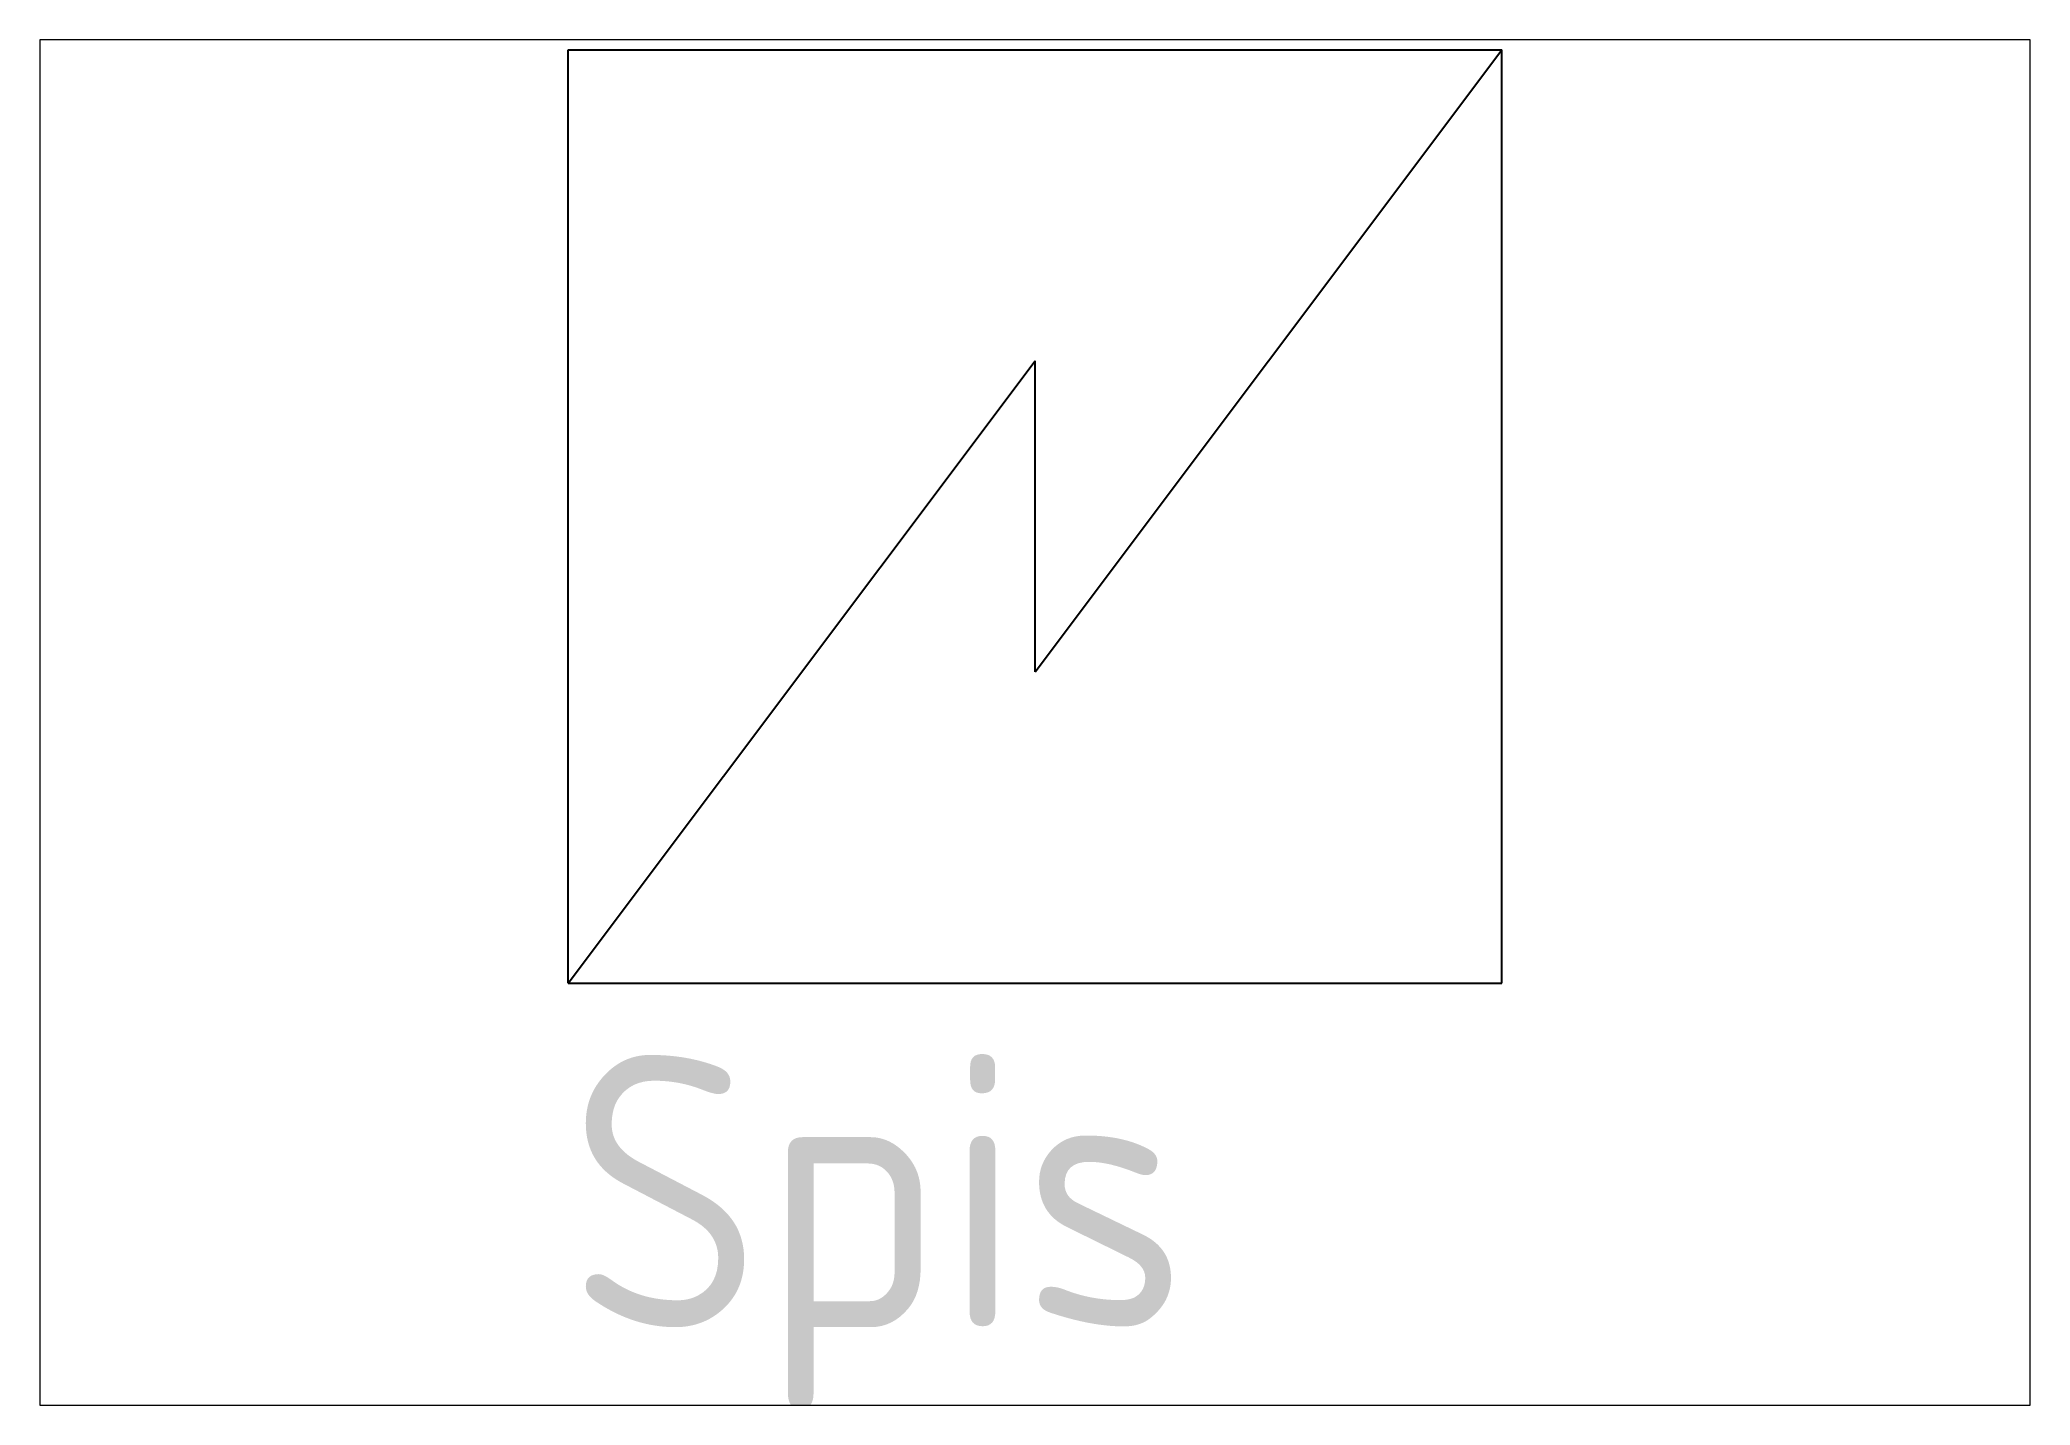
# Paper-space layout 'Layout1' of a CAD drawing. Header units: millimetres. Extents: x 29 to 260, y 20 to 178.
# The model-space entities are those that its viewports show. They can reach past a viewport. Long polylines and large blocks are cut down to what shows.
import ezdxf

# ---------------------------------------------------------------- set-up
doc = ezdxf.new("R2010")
doc.units = ezdxf.units.MM
doc.header["$LTSCALE"] = 50
doc.styles.add('ISO', font='isocp.shx')

# ---------------------------------------------------------------- blocks, each defined once
blk = doc.blocks.new('*U7')
at = {"linetype": 'Continuous', "lineweight": 25}
for p, q in [((-44322.3, 15760.2), (-44322.3, 16360.2)), ((-44322.3, 16360.2), (-43722.3, 16360.2)), ((-44022.3, 15960.2), (-43722.3, 16360.2)), ((-43722.3, 15760.2), (-43722.3, 16360.2)), ((-44322.3, 15760.2), (-44022.3, 16160.2)), ((-44022.3, 15960.2), (-44022.3, 16160.2)), ((-44322.3, 15760.2), (-43722.3, 15760.2))]:
    blk.add_line(p, q, dxfattribs=at)

msp = doc.modelspace()

# ---------------------------------------------------------------- block references
at = {"ltscale": 0.5}
msp.add_blockref('*U7', (44322.3, -15495.2), dxfattribs=at)

# ---------------------------------------------------------------- texts
at = {"insert": (0.1, 218.8), "char_height": 175, "width": 2096.889, "attachment_point": 1, "style": 'ISO'}
msp.add_mtext('Spis', dxfattribs=at)

psp = doc.layouts.get("Layout1")

# ---------------------------------------------------------------- viewports
at = {"layer": '0'}
psp.add_viewport(center=(144.23, 98.98), size=(230.77, 158.3605), view_center_point=(300, 432.52), view_height=877.7401, dxfattribs=at)

doc.saveas('drawing.dxf')
